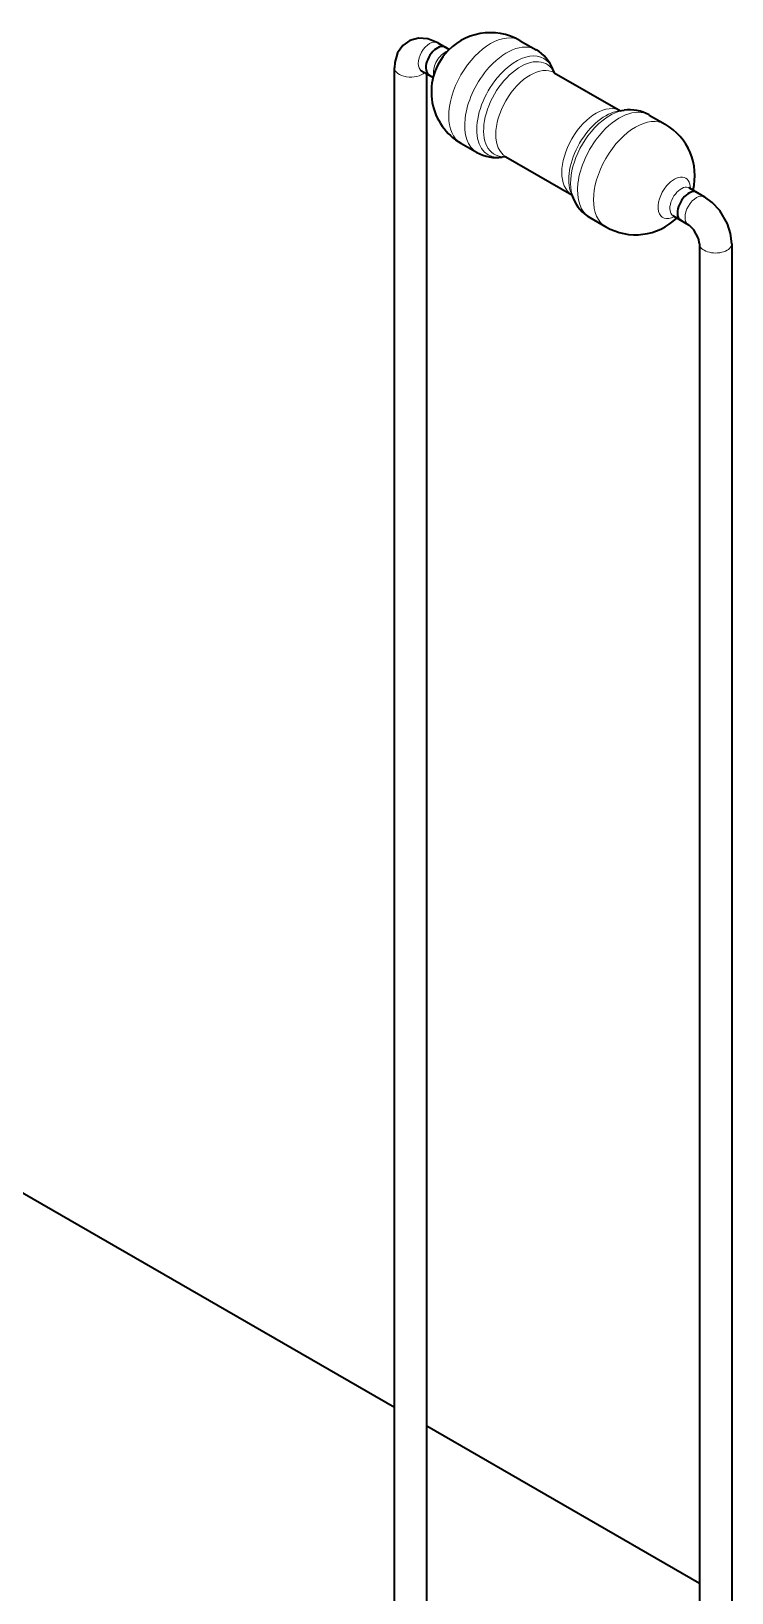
# Model space of a CAD drawing. Extents: x 384 to 891, y 188 to 696.
# Drawn here: x 766.72 to 779.71, y 659.31 to 688.31 of the extents above; entities that cross this region are included whole.
import ezdxf

# ---------------------------------------------------------------- set-up
doc = ezdxf.new("R2010")
doc.units = 0

msp = doc.modelspace()

# ---------------------------------------------------------------- linework, layer by layer
at = {"color": 7, "lineweight": 35, "ltscale": 0.006207}
msp.add_line((774.258, 688.091), (774.473, 687.967), dxfattribs=at)
at = {"color": 7, "lineweight": 35, "ltscale": 0.008566}
msp.add_line((775.79, 688.13), (776.087, 687.959), dxfattribs=at)
at = {"color": 7, "lineweight": 35, "ltscale": 0.00212}
msp.add_line((774.4, 688.009), (774.473, 687.967), dxfattribs=at)
at = {"color": 7, "lineweight": 35}
for p, q in [((773.455, 644.72), (773.455, 687.627)), ((774.055, 643.61), (774.055, 687.516)), ((779.112, 684.361), (779.112, 641.461)), ((779.712, 684.361), (779.712, 641.461))]:
    msp.add_line(p, q, dxfattribs=at)
at = {"color": 7, "lineweight": 35, "ltscale": 0.000530414}
msp.add_line((773.958, 687.571), (773.939, 687.58), dxfattribs=at)
at = {"color": 7, "lineweight": 35, "ltscale": 0.006209}
msp.add_line((773.958, 687.571), (774.174, 687.447), dxfattribs=at)
at = {"color": 7, "lineweight": 35, "ltscale": 0.002122}
msp.add_line((774.1, 687.49), (774.174, 687.447), dxfattribs=at)
at = {"color": 7, "lineweight": 35, "ltscale": 0.001755}
msp.add_line((776.422, 687.534), (776.396, 687.599), dxfattribs=at)
at = {"color": 7, "lineweight": 35, "ltscale": 0.000146516}
msp.add_line((776.421, 687.535), (776.416, 687.539), dxfattribs=at)
at = {"color": 7, "lineweight": 35, "ltscale": 0.035355}
for p, q in [((776.421, 687.535), (777.646, 686.828)), ((775.521, 685.976), (776.746, 685.269))]:
    msp.add_line(p, q, dxfattribs=at)
at = {"color": 7, "lineweight": 35, "ltscale": 0.002461}
msp.add_line((777.617, 686.825), (777.714, 686.838), dxfattribs=at)
at = {"color": 7, "lineweight": 35, "ltscale": 0.008565}
for p, q in [((778.18, 686.75), (778.477, 686.579)), ((777.08, 684.845), (777.377, 684.674))]:
    msp.add_line(p, q, dxfattribs=at)
at = {"color": 7, "lineweight": 35, "ltscale": 0.008564}
msp.add_line((774.69, 686.225), (774.987, 686.054), dxfattribs=at)
at = {"color": 7, "lineweight": 35, "ltscale": 0.001756}
msp.add_line((775.522, 685.976), (775.453, 685.966), dxfattribs=at)
at = {"color": 7, "lineweight": 35, "ltscale": 0.000147498}
msp.add_line((775.521, 685.976), (775.516, 685.979), dxfattribs=at)
at = {"color": 7, "lineweight": 35, "ltscale": 0.00246}
msp.add_line((776.734, 685.296), (776.771, 685.205), dxfattribs=at)
at = {"color": 7, "lineweight": 35, "ltscale": 0.000241672}
msp.add_line((778.925, 685.396), (778.918, 685.403), dxfattribs=at)
at = {"color": 7, "lineweight": 35, "ltscale": 0.004083}
for p, q in [((778.925, 685.396), (779.067, 685.315)), ((778.625, 684.877), (778.767, 684.795))]:
    msp.add_line(p, q, dxfattribs=at)
at = {"color": 7, "lineweight": 35, "ltscale": 0.00817}
for p, q in [((778.925, 685.396), (779.208, 685.233)), ((778.625, 684.877), (778.909, 684.713))]:
    msp.add_line(p, q, dxfattribs=at)
at = {"color": 7, "lineweight": 35, "ltscale": 0.000240029}
msp.add_line((778.625, 684.877), (778.617, 684.88), dxfattribs=at)
at = {"color": 7, "lineweight": 35, "ltscale": 0.228459}
msp.add_line((773.455, 662.751), (765.541, 667.32), dxfattribs=at)
at = {"color": 7, "lineweight": 35, "ltscale": 0.145988}
msp.add_line((779.112, 659.485), (774.055, 662.405), dxfattribs=at)
at = {"color": 7, "lineweight": 35}
for points in [[(774.258, 688.091), (774.078, 688.164), (773.899, 688.177), (773.743, 688.134), (773.614, 688.044), (773.514, 687.903), (773.461, 687.723), (773.455, 687.627)], [(779.712, 684.361), (779.691, 684.549), (779.632, 684.73), (779.489, 684.979), (779.352, 685.128), (779.208, 685.233)], [(779.112, 684.361), (779.095, 684.457), (779.011, 684.617), (778.93, 684.699), (778.909, 684.713)]]:
    msp.add_lwpolyline(points, dxfattribs=at)
for centre, radius, start, end in [((775.24, 687.178), 1.1, 60.001, 140.3854), ((775.24, 687.178), 1.1, 140.3854, 240.001), ((775.718, 687.331), 0.729, 21.6332, 59.6145), ((777.82, 686.117), 0.729, 60.3987, 98.3534), ((777.927, 685.626), 1.1, 345.83, 59.9971), ((775.347, 686.688), 0.729, 240.3987, 278.3534), ((777.449, 685.474), 0.729, 201.6332, 239.6145), ((777.927, 685.627), 1.1, 240.001, 314.1615)]:
    msp.add_arc(centre, radius, start, end, dxfattribs=at)
at = {"color": 7, "lineweight": 13}
for centre, major_axis, start_param, end_param in [((774.108, 687.831), (-0.15, -0.26), 3.141593, 6.283185), ((775.24, 687.178), (-0.55, -0.953), 3.141622, 6.283214), ((775.537, 687.007), (0.55, 0.953), 0.000029, 1.285398), ((774.391, 687.668), (-0.15, -0.26), 3.686737, 5.497787), ((775.794, 686.858), (-0.484, -0.837), 2.768228, 6.656736), ((775.713, 686.904), (0.516, 0.895), 5.862605, 7.568583), ((773.755, 687.627), (0.3, 0), 3.141593, 5.755376), ((774.391, 687.668), (0.15, 0.26), 2.356194, 2.598185), ((775.537, 687.007), (-0.55, -0.953), 4.426991, 6.283214), ((775.971, 686.756), (-0.45, -0.779), 3.141622, 6.283214), ((775.713, 686.904), (-0.516, -0.895), 4.426991, 6.703766), ((777.196, 686.049), (-0.45, -0.779), 3.141622, 6.280281), ((777.63, 685.798), (0.55, 0.953), 0.000029, 1.285398), ((777.373, 685.947), (-0.484, -0.837), 3.562174, 5.862605), ((777.927, 685.627), (-0.55, -0.953), 3.141622, 6.283214), ((777.453, 685.9), (0.516, 0.895), 0.420581, 1.285398), ((777.453, 685.9), (-0.516, -0.895), 4.426991, 5.862605), ((777.63, 685.798), (-0.55, -0.953), 4.426991, 6.283214), ((778.645, 685.212), (0.212, 0.366), 1.285398, 3.92181), ((778.645, 685.212), (-0.212, -0.366), 2.356194, 4.426991), ((778.776, 685.137), (-0.15, -0.26), 3.141593, 5.497787), ((779.059, 684.973), (-0.15, -0.26), 3.141593, 6.283185), ((778.776, 685.137), (0.15, 0.26), 2.356194, 3.141682), ((779.412, 684.361), (-0.3, 0), 0, 3.141593)]:
    msp.add_ellipse(centre, major_axis=major_axis, ratio=0.57735, start_param=start_param, end_param=end_param, dxfattribs=at)
at = {"color": 7, "lineweight": 35}
for centre, start_param, end_param in [((774.25, 687.749), 3.141593, 5.497787), ((774.25, 687.749), 5.497787, 6.283185), ((778.917, 685.055), 3.141593, 5.497787), ((778.917, 685.055), 5.497787, 6.283185)]:
    msp.add_ellipse(centre, major_axis=(-0.15, -0.26), ratio=0.57735, start_param=start_param, end_param=end_param, dxfattribs=at)

doc.saveas('drawing.dxf')
